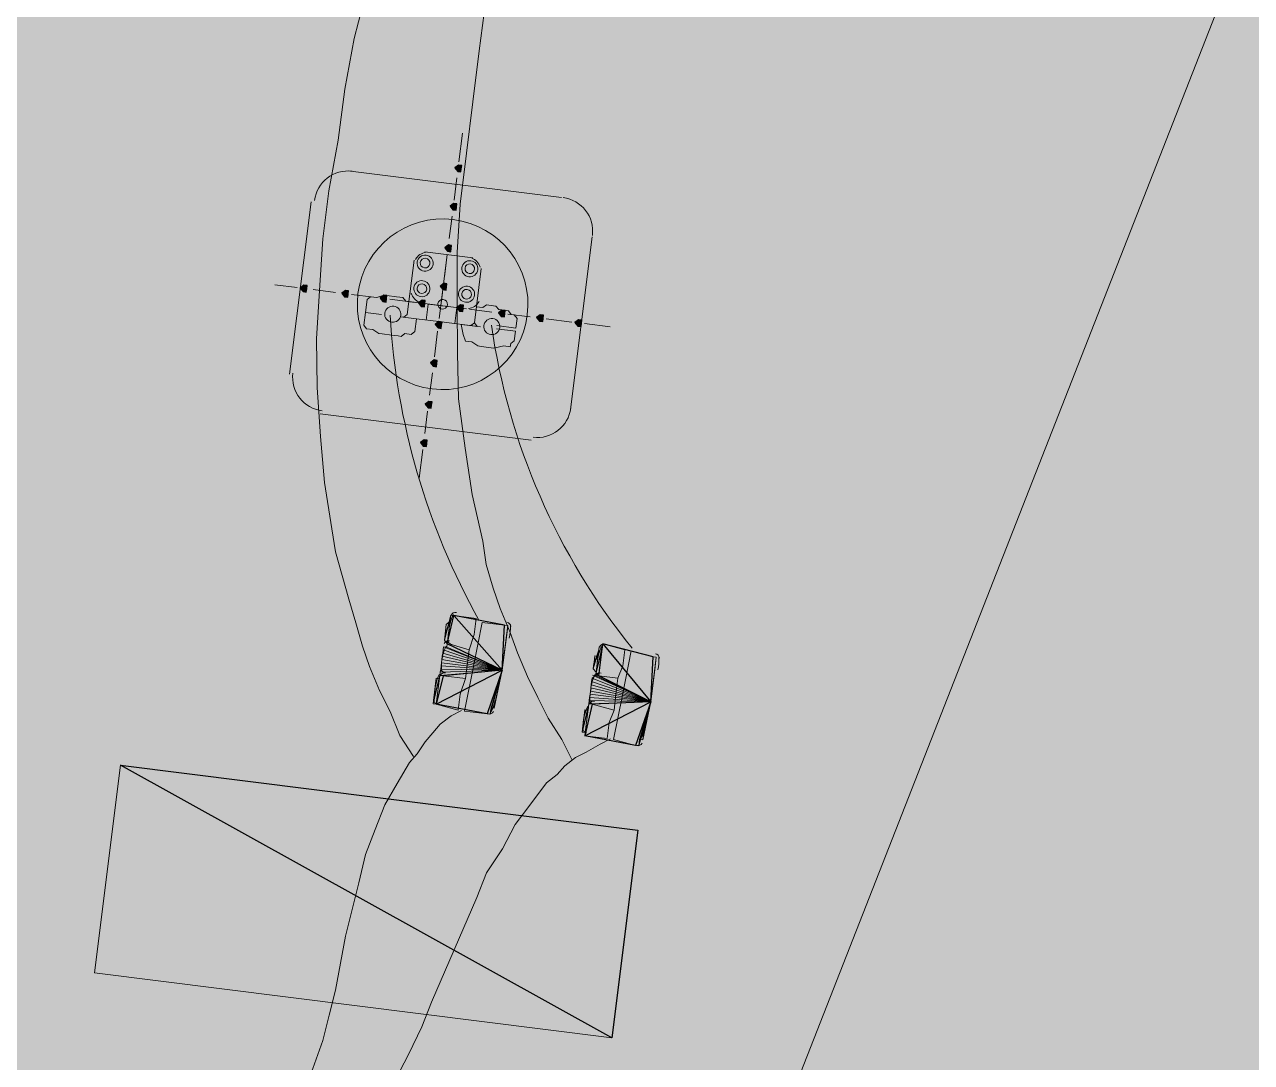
# Model space of a CAD drawing. Header units: metres. Extents: x -4 to 509425, y 7549 to 4732445.
# Drawn here: x 476022.49 to 476025.717, y 4719781.829 to 4719784.558 of the extents above; entities that cross this region are included whole.
import ezdxf

# ---------------------------------------------------------------- set-up
doc = ezdxf.new("R2010")
doc.units = ezdxf.units.M
doc.header["$LTSCALE"] = 0.01
doc.header["$MEASUREMENT"] = 0
doc.layers.get('0').update_dxf_attribs({"lineweight": 0})
for name, color, linetype in [('_SUBESTACIÓN', 1, 'Continuous'), ('NUDO GAROÑA', 211, 'Continuous'), ('SUBESTACION LA VID', 253, 'Continuous')]:
    doc.layers.add(name, color=color, linetype=linetype)
doc.layers.add('LINEA LA VID-EL CARRASCAL EXISTENTE', color=255, linetype='Continuous', lineweight=0)
doc.layers.add('VCRB LINEA ENTRONQUE', color=7, linetype='Continuous', lineweight=0)

# ---------------------------------------------------------------- blocks, each defined once
blk = doc.blocks.new('A$Cfff6051d')
at = {"layer": 'SUBESTACION LA VID', "transparency": 33554687}
h = blk.add_hatch(color=256, dxfattribs=at)
h.dxf.hatch_style = 2
h.paths.add_polyline_path([(476023.6384, 4719784.1787), (476023.6395, 4719784.1871), (476023.6311, 4719784.1882), (476023.6216, 4719784.1808), (476023.629, 4719784.1714), (476023.6374, 4719784.1703)])
h = blk.add_hatch(color=256, dxfattribs=at)
h.dxf.hatch_style = 2
h.paths.add_polyline_path([(476023.6258, 4719784.0779), (476023.6268, 4719784.0863), (476023.6184, 4719784.0874), (476023.609, 4719784.08), (476023.6163, 4719784.0706), (476023.6247, 4719784.0695)])
h = blk.add_hatch(color=256, dxfattribs=at)
h.dxf.hatch_style = 2
h.paths.add_polyline_path([(476023.6121, 4719783.9687), (476023.6131, 4719783.9771), (476023.6047, 4719783.9782), (476023.5953, 4719783.9708), (476023.6026, 4719783.9614), (476023.611, 4719783.9603)])
h = blk.add_hatch(color=256, dxfattribs=at)
h.dxf.hatch_style = 2
h.paths.add_polyline_path([(476023.2319, 4719783.8628), (476023.233, 4719783.8712), (476023.2246, 4719783.8723), (476023.2151, 4719783.8649), (476023.2225, 4719783.8555), (476023.2309, 4719783.8544)])
h = blk.add_hatch(color=256, dxfattribs=at)
h.dxf.hatch_style = 2
h.paths.add_polyline_path([(476023.5995, 4719783.8679), (476023.6005, 4719783.8763), (476023.5921, 4719783.8774), (476023.5826, 4719783.87), (476023.59, 4719783.8606), (476023.5984, 4719783.8595)])
h = blk.add_hatch(color=256, dxfattribs=at)
h.dxf.hatch_style = 2
h.paths.add_polyline_path([(476023.3411, 4719783.8491), (476023.3422, 4719783.8575), (476023.3338, 4719783.8586), (476023.3243, 4719783.8512), (476023.3317, 4719783.8418), (476023.3401, 4719783.8407)])
h = blk.add_hatch(color=256, dxfattribs=at)
h.dxf.hatch_style = 2
h.paths.add_polyline_path([(476023.4419, 4719783.8365), (476023.443, 4719783.8449), (476023.4346, 4719783.8459), (476023.4251, 4719783.8386), (476023.4325, 4719783.8291), (476023.4409, 4719783.8281)])
h = blk.add_hatch(color=256, dxfattribs=at)
h.dxf.hatch_style = 2
h.paths.add_polyline_path([(476023.5427, 4719783.8238), (476023.5438, 4719783.8322), (476023.5354, 4719783.8333), (476023.5259, 4719783.826), (476023.5333, 4719783.8165), (476023.5417, 4719783.8154)])
h = blk.add_hatch(color=256, dxfattribs=at)
h.dxf.hatch_style = 2
h.paths.add_polyline_path([(476023.6435, 4719783.8112), (476023.6446, 4719783.8196), (476023.6362, 4719783.8207), (476023.6267, 4719783.8133), (476023.6341, 4719783.8039), (476023.6425, 4719783.8028)])
h = blk.add_hatch(color=256, dxfattribs=at)
h.dxf.hatch_style = 2
h.paths.add_polyline_path([(476023.7527, 4719783.7975), (476023.7538, 4719783.8059), (476023.7454, 4719783.807), (476023.7359, 4719783.7996), (476023.7433, 4719783.7902), (476023.7517, 4719783.7891)])
h = blk.add_hatch(color=256, dxfattribs=at)
h.dxf.hatch_style = 2
h.paths.add_polyline_path([(476023.5868, 4719783.7671), (476023.5879, 4719783.7755), (476023.5795, 4719783.7766), (476023.57, 4719783.7692), (476023.5774, 4719783.7598), (476023.5858, 4719783.7587)])
h = blk.add_hatch(color=256, dxfattribs=at)
h.dxf.hatch_style = 2
h.paths.add_polyline_path([(476023.8535, 4719783.7849), (476023.8546, 4719783.7933), (476023.8462, 4719783.7943), (476023.8367, 4719783.787), (476023.8441, 4719783.7775), (476023.8525, 4719783.7765)])
h = blk.add_hatch(color=256, dxfattribs=at)
h.dxf.hatch_style = 2
h.paths.add_polyline_path([(476023.9543, 4719783.7722), (476023.9554, 4719783.7806), (476023.947, 4719783.7817), (476023.9375, 4719783.7744), (476023.9449, 4719783.7649), (476023.9533, 4719783.7638)])
h = blk.add_hatch(color=256, dxfattribs=at)
h.dxf.hatch_style = 2
h.paths.add_polyline_path([(476023.5742, 4719783.6663), (476023.5752, 4719783.6747), (476023.5668, 4719783.6758), (476023.5574, 4719783.6684), (476023.5647, 4719783.659), (476023.5731, 4719783.6579)])
h = blk.add_hatch(color=256, dxfattribs=at)
h.dxf.hatch_style = 2
h.paths.add_polyline_path([(476023.5605, 4719783.5571), (476023.5615, 4719783.5655), (476023.5531, 4719783.5666), (476023.5437, 4719783.5592), (476023.551, 4719783.5498), (476023.5594, 4719783.5487)])
h = blk.add_hatch(color=256, dxfattribs=at)
h.dxf.hatch_style = 2
h.paths.add_polyline_path([(476023.5478, 4719783.4563), (476023.5489, 4719783.4647), (476023.5405, 4719783.4658), (476023.531, 4719783.4584), (476023.5384, 4719783.449), (476023.5468, 4719783.4479)])
h = blk.add_hatch(color=256, dxfattribs=at)
h.dxf.hatch_style = 2
h.paths.add_polyline_path([(476024.0345, 4719781.8936), (476022.7421, 4719782.6102), (476024.103, 4719782.4396)])
at = {"layer": 'SUBESTACION LA VID', "lineweight": 15}
for p, q in [((476023.6416, 4719784.2722), (476023.6321, 4719784.1966)), ((476023.3475, 4719784.1725), (476023.902, 4719784.103)), ((476023.6269, 4719784.1546), (476023.6195, 4719784.0958)), ((476023.1867, 4719783.6381), (476023.2436, 4719784.0917)), ((476023.6142, 4719784.0538), (476023.6068, 4719783.995)), ((476023.9259, 4719783.5454), (476023.9828, 4719783.9991)), ((476023.5428, 4719783.9604), (476023.6688, 4719783.9446)), ((476023.5847, 4719783.8186), (476023.6016, 4719783.953)), ((476023.6016, 4719783.953), (476023.5942, 4719783.8942)), ((476023.1479, 4719783.8733), (476023.2067, 4719783.866)), ((476023.2487, 4719783.8607), (476023.3075, 4719783.8533)), ((476023.3495, 4719783.8481), (476023.4083, 4719783.8407)), ((476023.5889, 4719783.8522), (476023.5805, 4719783.785)), ((476023.4503, 4719783.8354), (476023.5175, 4719783.827)), ((476023.5007, 4719783.8291), (476023.6519, 4719783.8102)), ((476023.5459, 4719783.7808), (476023.5511, 4719783.8228)), ((476023.5511, 4719783.8228), (476023.6183, 4719783.8144)), ((476023.6215, 4719783.7713), (476023.6267, 4719783.8133)), ((476023.6603, 4719783.8091), (476023.7191, 4719783.8017)), ((476023.5795, 4719783.7766), (476023.5207, 4719783.784)), ((476023.5795, 4719783.7766), (476023.6887, 4719783.7629)), ((476023.7611, 4719783.7965), (476023.8199, 4719783.7891)), ((476023.8619, 4719783.7838), (476023.9291, 4719783.7754)), ((476023.5763, 4719783.7514), (476023.5679, 4719783.6842)), ((476023.9627, 4719783.7712), (476024.03, 4719783.7628)), ((476023.5626, 4719783.6422), (476023.5552, 4719783.5834)), ((476023.2675, 4719783.5341), (476023.8219, 4719783.4646)), ((476023.55, 4719783.5414), (476023.5426, 4719783.4826)), ((476023.5373, 4719783.4406), (476023.5279, 4719783.365)), ((476022.7421, 4719782.6102), (476024.0345, 4719781.8936))]:
    blk.add_line(p, q, dxfattribs=at)
at = {"layer": 'SUBESTACION LA VID', "lineweight": 0}
for p, q in [((476023.6107, 4719783.0048), (476023.6012, 4719782.9292)), ((476023.7461, 4719782.8598), (476023.5897, 4719782.905)), ((476023.7461, 4719782.8598), (476023.5907, 4719782.9134)), ((476023.7461, 4719782.8598), (476023.5907, 4719782.9134)), ((476023.7461, 4719782.8598), (476023.5918, 4719782.9218)), ((476023.7461, 4719782.8598), (476023.5918, 4719782.9218)), ((476023.7461, 4719782.8598), (476023.5918, 4719782.9218)), ((476023.7461, 4719782.8598), (476023.5918, 4719782.9218)), ((476023.7461, 4719782.8598), (476023.6002, 4719782.9208)), ((476024.0013, 4719782.9217), (476023.9929, 4719782.8544)), ((476023.7461, 4719782.8598), (476023.5854, 4719782.8714)), ((476023.7461, 4719782.8598), (476023.5854, 4719782.8714)), ((476023.5865, 4719782.8798), (476023.5875, 4719782.8882)), ((476023.7461, 4719782.8598), (476023.5865, 4719782.8798)), ((476023.5865, 4719782.8798), (476023.7461, 4719782.8598)), ((476023.5886, 4719782.8966), (476023.5875, 4719782.8882)), ((476023.5875, 4719782.8882), (476023.7461, 4719782.8598)), ((476023.5875, 4719782.8882), (476023.7461, 4719782.8598)), ((476023.7461, 4719782.8598), (476023.5886, 4719782.8966)), ((476023.5886, 4719782.8966), (476023.7461, 4719782.8598)), ((476024.1367, 4719782.7767), (476024.143, 4719782.8954)), ((476023.5644, 4719782.7717), (476023.5823, 4719782.8462)), ((476023.5644, 4719782.7717), (476023.5823, 4719782.8462)), ((476023.7461, 4719782.8598), (476023.5823, 4719782.8462)), ((476023.7461, 4719782.8598), (476023.5833, 4719782.8546)), ((476023.7461, 4719782.8598), (476023.5833, 4719782.8546)), ((476023.7461, 4719782.8598), (476023.5833, 4719782.8546)), ((476023.7461, 4719782.8598), (476023.5833, 4719782.8546)), ((476023.7461, 4719782.8598), (476023.5833, 4719782.8546)), ((476023.7461, 4719782.8598), (476023.5844, 4719782.863)), ((476023.7461, 4719782.8598), (476023.5844, 4719782.863)), ((476024.1367, 4719782.7767), (476023.9824, 4719782.8387)), ((476024.1367, 4719782.7767), (476023.9824, 4719782.8387)), ((476024.1367, 4719782.7767), (476023.9824, 4719782.8387)), ((476024.1367, 4719782.7767), (476023.9834, 4719782.8471)), ((476024.1367, 4719782.7767), (476023.9918, 4719782.846)), ((476024.1367, 4719782.7767), (476023.9918, 4719782.846)), ((476023.9781, 4719782.8051), (476023.9792, 4719782.8135)), ((476023.9781, 4719782.8051), (476024.1367, 4719782.7767)), ((476023.9781, 4719782.8051), (476024.1367, 4719782.7767)), ((476023.9792, 4719782.8135), (476024.1367, 4719782.7767)), ((476023.9792, 4719782.8135), (476024.1367, 4719782.7767)), ((476023.9792, 4719782.8135), (476023.9792, 4719782.8135)), ((476024.1367, 4719782.7767), (476023.9803, 4719782.8219)), ((476024.1367, 4719782.7767), (476023.9803, 4719782.8219)), ((476024.1367, 4719782.7767), (476023.9813, 4719782.8303)), ((476024.1367, 4719782.7767), (476023.9739, 4719782.7715)), ((476024.1367, 4719782.7767), (476023.9739, 4719782.7715)), ((476024.1367, 4719782.7767), (476023.975, 4719782.7799)), ((476024.1367, 4719782.7767), (476023.975, 4719782.7799)), ((476024.1367, 4719782.7767), (476023.975, 4719782.7799)), ((476024.1367, 4719782.7767), (476023.976, 4719782.7883)), ((476024.1367, 4719782.7767), (476023.976, 4719782.7883)), ((476024.1367, 4719782.7767), (476023.9771, 4719782.7967)), ((476024.1367, 4719782.7767), (476023.9771, 4719782.7967)), ((476024.1367, 4719782.7767), (476023.9823, 4719782.7704)), ((476023.9561, 4719782.697), (476023.9729, 4719782.7631)), ((476023.9582, 4719782.7138), (476023.9634, 4719782.7558)), ((476023.9603, 4719782.7306), (476023.9613, 4719782.739))]:
    blk.add_line(p, q, dxfattribs=at)
at = {"layer": 'SUBESTACION LA VID', "lineweight": 15}
for points in [[(476023.3908, 4719784.6535), (476023.3571, 4719784.5212), (476023.3319, 4719784.3878), (476023.315, 4719784.2534), (476023.2898, 4719784.1201), (476023.274, 4719783.9941), (476023.2655, 4719783.8586), (476023.2581, 4719783.7315), (476023.2591, 4719783.6034), (476023.2685, 4719783.4743), (476023.279, 4719783.3535), (476023.2978, 4719783.2317), (476023.3073, 4719783.1708), (476023.3251, 4719783.1088), (476023.3429, 4719783.0469), (476023.3608, 4719782.9849), (476023.3786, 4719782.9229), (476023.3975, 4719782.8694), (476023.4237, 4719782.8064), (476023.451, 4719782.7517), (476023.4772, 4719782.6887), (476023.5129, 4719782.6331)], [(476023.7026, 4719784.6229), (476023.6858, 4719784.4885), (476023.6689, 4719784.3541), (476023.6521, 4719784.2197), (476023.6352, 4719784.0853), (476023.6278, 4719783.9582), (476023.6278, 4719783.8217), (476023.6288, 4719783.6936), (476023.6308, 4719783.5739), (476023.6487, 4719783.4437), (476023.6675, 4719783.3219), (476023.6948, 4719783.199), (476023.7042, 4719783.1381), (476023.722, 4719783.0761), (476023.7409, 4719783.0226), (476023.7671, 4719782.9595), (476023.786, 4719782.906), (476023.8122, 4719782.843), (476023.8395, 4719782.7883), (476023.8668, 4719782.7337), (476023.9025, 4719782.6781), (476023.9298, 4719782.6235)], [(476023.4871, 4719783.7882), (476023.4965, 4719783.7955), (476023.5144, 4719783.9383)], [(476023.6635, 4719783.7661), (476023.6729, 4719783.7734), (476023.6908, 4719783.9162)], [(476023.6803, 4719783.7639), (476023.6729, 4719783.7734), (476023.6908, 4719783.9162)], [(476023.5007, 4719783.8291), (476023.4923, 4719783.8302), (476023.485, 4719783.8396), (476023.4766, 4719783.8407), (476023.4682, 4719783.8417), (476023.443, 4719783.8449), (476023.4346, 4719783.8459), (476023.4167, 4719783.8396), (476023.3999, 4719783.8418), (476023.3905, 4719783.8344), (476023.3863, 4719783.8008), (476023.4283, 4719783.7955), (476023.3863, 4719783.8008), (476023.382, 4719783.7672), (476023.3894, 4719783.7577), (476023.4062, 4719783.7556), (476023.4219, 4719783.7451), (476023.4303, 4719783.7441), (476023.4555, 4719783.7409), (476023.4639, 4719783.7399), (476023.4723, 4719783.7388), (476023.4807, 4719783.7378), (476023.4902, 4719783.7451), (476023.507, 4719783.743), (476023.5165, 4719783.7503), (476023.5207, 4719783.784), (476023.4787, 4719783.7892), (476023.5207, 4719783.784)], [(476023.7317, 4719783.766), (476023.7821, 4719783.7597), (476023.7853, 4719783.7849), (476023.7779, 4719783.7944), (476023.7695, 4719783.7954), (476023.7622, 4719783.8049), (476023.737, 4719783.808), (476023.7296, 4719783.8175), (476023.7044, 4719783.8206), (476023.695, 4719783.8133), (476023.6866, 4719783.8143), (476023.6782, 4719783.8154)], [(476023.7307, 4719783.7576), (476023.7811, 4719783.7513), (476023.7779, 4719783.7261), (476023.7685, 4719783.7188), (476023.7674, 4719783.7104), (476023.7506, 4719783.7125), (476023.7244, 4719783.7072), (476023.6908, 4719783.7114), (476023.6824, 4719783.7125), (476023.6666, 4719783.723), (476023.6582, 4719783.724), (476023.6498, 4719783.7251), (476023.6435, 4719783.7429), (476023.6383, 4719783.7692), (476023.6887, 4719783.7629)], [(476023.6191, 4719783.0037), (476023.7524, 4719782.9784), (476023.7608, 4719782.9774), (476023.7598, 4719782.969), (476023.7587, 4719782.9606), (476023.7577, 4719782.9522), (476023.7566, 4719782.9438), (476023.7556, 4719782.9354), (476023.7461, 4719782.8598), (476023.5875, 4719782.8882), (476023.5886, 4719782.8966), (476023.5897, 4719782.905), (476023.5907, 4719782.9134), (476023.5918, 4719782.9218), (476023.6002, 4719782.9208), (476023.6012, 4719782.9292), (476023.5939, 4719782.9386), (476023.5949, 4719782.947), (476023.596, 4719782.9554), (476023.597, 4719782.9638), (476023.5981, 4719782.9722), (476023.5991, 4719782.9806), (476023.6086, 4719782.988), (476023.6096, 4719782.9964), (476023.6107, 4719783.0048), (476023.6191, 4719783.0037)], [(476023.6191, 4719783.0037), (476023.6779, 4719782.9963), (476023.6726, 4719782.9543), (476023.659, 4719782.9134), (476023.6096, 4719782.9281)], [(476023.7524, 4719782.9784), (476023.6936, 4719782.9858), (476023.6705, 4719782.8693), (476023.6473, 4719782.7527), (476023.7062, 4719782.7453)], [(476023.7272, 4719782.7768), (476023.7461, 4719782.8598), (476023.7556, 4719782.9354)], [(476023.6096, 4719782.9281), (476023.659, 4719782.9134), (476023.6547, 4719782.8798), (476023.6495, 4719782.8378), (476023.5907, 4719782.8451)], [(476024.0107, 4719782.929), (476024.143, 4719782.8954), (476024.1514, 4719782.8943), (476024.1504, 4719782.8859), (476024.1493, 4719782.8775), (476024.1483, 4719782.8691), (476024.1472, 4719782.8607), (476024.1367, 4719782.7767), (476023.9792, 4719782.8135), (476023.9803, 4719782.8219), (476023.9813, 4719782.8303), (476023.9824, 4719782.8387), (476023.9918, 4719782.846), (476024.0002, 4719782.845), (476023.9918, 4719782.846), (476023.9929, 4719782.8544), (476023.9855, 4719782.8639), (476023.9866, 4719782.8723), (476023.9876, 4719782.8807), (476023.9887, 4719782.8891), (476023.9897, 4719782.8975), (476023.9981, 4719782.8965), (476023.9992, 4719782.9049), (476024.0002, 4719782.9133), (476024.0013, 4719782.9217), (476024.0097, 4719782.9206), (476024.0107, 4719782.929)], [(476024.0107, 4719782.929), (476024.0685, 4719782.9132), (476024.0632, 4719782.8712), (476024.0506, 4719782.8387), (476024.0002, 4719782.845)], [(476024.143, 4719782.8954), (476024.0853, 4719782.9111), (476024.0621, 4719782.7946), (476024.039, 4719782.678), (476024.0968, 4719782.6622)], [(476023.5728, 4719782.7706), (476023.7062, 4719782.7453), (476023.7146, 4719782.7443), (476023.7156, 4719782.7527), (476023.7167, 4719782.7611), (476023.7251, 4719782.76), (476023.7261, 4719782.7684), (476023.7272, 4719782.7768), (476023.7461, 4719782.8598), (476023.5875, 4719782.8882), (476023.5865, 4719782.8798), (476023.5854, 4719782.8714), (476023.5844, 4719782.863), (476023.5833, 4719782.8546), (476023.5823, 4719782.8462), (476023.5907, 4719782.8451), (476023.5823, 4719782.8462), (476023.5812, 4719782.8378), (476023.5728, 4719782.8389), (476023.5718, 4719782.8305), (476023.5707, 4719782.8221), (476023.5697, 4719782.8137), (476023.5686, 4719782.8053), (476023.5676, 4719782.7969), (476023.5665, 4719782.7885), (476023.5655, 4719782.7801), (476023.5644, 4719782.7717), (476023.5728, 4719782.7706)], [(476023.5907, 4719782.8451), (476023.6495, 4719782.8378), (476023.6358, 4719782.7968), (476023.6305, 4719782.7548), (476023.5728, 4719782.7706)], [(476024.0002, 4719782.845), (476024.0506, 4719782.8387), (476024.0453, 4719782.7967), (476024.0401, 4719782.7547), (476023.9823, 4719782.7704)], [(476024.1188, 4719782.7021), (476024.1367, 4719782.7767), (476024.1472, 4719782.8607)], [(476023.9634, 4719782.6875), (476024.0968, 4719782.6622), (476024.1052, 4719782.6612), (476024.1062, 4719782.6696), (476024.1073, 4719782.678), (476024.1157, 4719782.6769), (476024.1167, 4719782.6853), (476024.1178, 4719782.6937), (476024.1188, 4719782.7021), (476024.1367, 4719782.7767), (476023.9792, 4719782.8135), (476023.9781, 4719782.8051), (476023.9771, 4719782.7967), (476023.976, 4719782.7883), (476023.975, 4719782.7799), (476023.9739, 4719782.7715), (476023.9823, 4719782.7704), (476023.9739, 4719782.7715), (476023.9729, 4719782.7631), (476023.9718, 4719782.7547), (476023.9634, 4719782.7558), (476023.9624, 4719782.7474), (476023.9613, 4719782.739), (476023.9603, 4719782.7306), (476023.9592, 4719782.7222), (476023.9582, 4719782.7138), (476023.9571, 4719782.7054), (476023.9561, 4719782.697), (476023.9645, 4719782.6959), (476023.9634, 4719782.6875)], [(476023.2238, 4719781.7563), (476023.248, 4719781.813), (476023.2743, 4719781.8865), (476023.2911, 4719781.9527), (476023.3079, 4719782.0188), (476023.3342, 4719782.1606), (476023.3689, 4719782.3013), (476023.3868, 4719782.3758), (476023.412, 4719782.4409), (476023.4372, 4719782.506), (476023.4698, 4719782.5617), (476023.5024, 4719782.6173), (476023.5223, 4719782.6404), (476023.5434, 4719782.6719), (476023.5633, 4719782.695), (476023.5833, 4719782.7181), (476023.6116, 4719782.7401), (476023.6389, 4719782.7538)], [(476023.9823, 4719782.7704), (476024.0401, 4719782.7547), (476024.0275, 4719782.7221), (476024.0222, 4719782.6801), (476023.9634, 4719782.6875)], [(476023.4338, 4719781.73), (476023.4664, 4719781.7856), (476023.5, 4719781.8497), (476023.5347, 4719781.9221), (476023.5599, 4719781.9872), (476023.6198, 4719782.1248), (476023.6797, 4719782.2623), (476023.7049, 4719782.3274), (476023.747, 4719782.3904), (476023.7806, 4719782.4544), (476023.8216, 4719782.509), (476023.8626, 4719782.5636), (476023.8909, 4719782.5857), (476023.9109, 4719782.6088), (476023.9392, 4719782.6308), (476023.9665, 4719782.6444), (476024.0033, 4719782.6654), (476024.0306, 4719782.6791)], [(476024.103, 4719782.4396), (476022.7421, 4719782.6102), (476022.6737, 4719782.0642), (476024.0345, 4719781.8936), (476024.103, 4719782.4396)]]:
    blk.add_lwpolyline(points, dxfattribs=at)
at = {"layer": 'SUBESTACION LA VID'}
for points in [[(476023.6384, 4719784.1787), (476023.6395, 4719784.1871), (476023.6311, 4719784.1882), (476023.6216, 4719784.1808), (476023.629, 4719784.1714), (476023.6374, 4719784.1703)], [(476023.6258, 4719784.0779), (476023.6268, 4719784.0863), (476023.6184, 4719784.0874), (476023.609, 4719784.08), (476023.6163, 4719784.0706), (476023.6247, 4719784.0695)], [(476023.6121, 4719783.9687), (476023.6131, 4719783.9771), (476023.6047, 4719783.9782), (476023.5953, 4719783.9708), (476023.6026, 4719783.9614), (476023.611, 4719783.9603)], [(476023.2319, 4719783.8628), (476023.233, 4719783.8712), (476023.2246, 4719783.8723), (476023.2151, 4719783.8649), (476023.2225, 4719783.8555), (476023.2309, 4719783.8544)], [(476023.5995, 4719783.8679), (476023.6005, 4719783.8763), (476023.5921, 4719783.8774), (476023.5826, 4719783.87), (476023.59, 4719783.8606), (476023.5984, 4719783.8595)], [(476023.3411, 4719783.8491), (476023.3422, 4719783.8575), (476023.3338, 4719783.8586), (476023.3243, 4719783.8512), (476023.3317, 4719783.8418), (476023.3401, 4719783.8407)], [(476023.4419, 4719783.8365), (476023.443, 4719783.8449), (476023.4346, 4719783.8459), (476023.4251, 4719783.8386), (476023.4325, 4719783.8291), (476023.4409, 4719783.8281)], [(476023.5427, 4719783.8238), (476023.5438, 4719783.8322), (476023.5354, 4719783.8333), (476023.5259, 4719783.826), (476023.5333, 4719783.8165), (476023.5417, 4719783.8154)], [(476023.6435, 4719783.8112), (476023.6446, 4719783.8196), (476023.6362, 4719783.8207), (476023.6267, 4719783.8133), (476023.6341, 4719783.8039), (476023.6425, 4719783.8028)], [(476023.7527, 4719783.7975), (476023.7538, 4719783.8059), (476023.7454, 4719783.807), (476023.7359, 4719783.7996), (476023.7433, 4719783.7902), (476023.7517, 4719783.7891)], [(476023.5868, 4719783.7671), (476023.5879, 4719783.7755), (476023.5795, 4719783.7766), (476023.57, 4719783.7692), (476023.5774, 4719783.7598), (476023.5858, 4719783.7587)], [(476023.8535, 4719783.7849), (476023.8546, 4719783.7933), (476023.8462, 4719783.7943), (476023.8367, 4719783.787), (476023.8441, 4719783.7775), (476023.8525, 4719783.7765)], [(476023.9543, 4719783.7722), (476023.9554, 4719783.7806), (476023.947, 4719783.7817), (476023.9375, 4719783.7744), (476023.9449, 4719783.7649), (476023.9533, 4719783.7638)], [(476023.5742, 4719783.6663), (476023.5752, 4719783.6747), (476023.5668, 4719783.6758), (476023.5574, 4719783.6684), (476023.5647, 4719783.659), (476023.5731, 4719783.6579)], [(476023.5605, 4719783.5571), (476023.5615, 4719783.5655), (476023.5531, 4719783.5666), (476023.5437, 4719783.5592), (476023.551, 4719783.5498), (476023.5594, 4719783.5487)], [(476023.5478, 4719783.4563), (476023.5489, 4719783.4647), (476023.5405, 4719783.4658), (476023.531, 4719783.4584), (476023.5384, 4719783.449), (476023.5468, 4719783.4479)], [(476024.0345, 4719781.8936), (476022.7421, 4719782.6102), (476024.103, 4719782.4396)]]:
    blk.add_lwpolyline(points, close=True, dxfattribs=at)
at = {"layer": 'SUBESTACION LA VID', "lineweight": 0}
for points in [[(476023.6384, 4719784.1787), (476023.6395, 4719784.1871), (476023.6311, 4719784.1882), (476023.6216, 4719784.1808), (476023.629, 4719784.1714), (476023.6374, 4719784.1703)], [(476023.6258, 4719784.0779), (476023.6268, 4719784.0863), (476023.6184, 4719784.0874), (476023.609, 4719784.08), (476023.6163, 4719784.0706), (476023.6247, 4719784.0695)], [(476023.6121, 4719783.9687), (476023.6131, 4719783.9771), (476023.6047, 4719783.9782), (476023.5953, 4719783.9708), (476023.6026, 4719783.9614), (476023.611, 4719783.9603)], [(476023.2319, 4719783.8628), (476023.233, 4719783.8712), (476023.2246, 4719783.8723), (476023.2151, 4719783.8649), (476023.2225, 4719783.8555), (476023.2309, 4719783.8544)], [(476023.5995, 4719783.8679), (476023.6005, 4719783.8763), (476023.5921, 4719783.8774), (476023.5826, 4719783.87), (476023.59, 4719783.8606), (476023.5984, 4719783.8595)], [(476023.3411, 4719783.8491), (476023.3422, 4719783.8575), (476023.3338, 4719783.8586), (476023.3243, 4719783.8512), (476023.3317, 4719783.8418), (476023.3401, 4719783.8407)], [(476023.4419, 4719783.8365), (476023.443, 4719783.8449), (476023.4346, 4719783.8459), (476023.4251, 4719783.8386), (476023.4325, 4719783.8291), (476023.4409, 4719783.8281)], [(476023.5427, 4719783.8238), (476023.5438, 4719783.8322), (476023.5354, 4719783.8333), (476023.5259, 4719783.826), (476023.5333, 4719783.8165), (476023.5417, 4719783.8154)], [(476023.6435, 4719783.8112), (476023.6446, 4719783.8196), (476023.6362, 4719783.8207), (476023.6267, 4719783.8133), (476023.6341, 4719783.8039), (476023.6425, 4719783.8028)], [(476023.7527, 4719783.7975), (476023.7538, 4719783.8059), (476023.7454, 4719783.807), (476023.7359, 4719783.7996), (476023.7433, 4719783.7902), (476023.7517, 4719783.7891)], [(476023.5868, 4719783.7671), (476023.5879, 4719783.7755), (476023.5795, 4719783.7766), (476023.57, 4719783.7692), (476023.5774, 4719783.7598), (476023.5858, 4719783.7587)], [(476023.8535, 4719783.7849), (476023.8546, 4719783.7933), (476023.8462, 4719783.7943), (476023.8367, 4719783.787), (476023.8441, 4719783.7775), (476023.8525, 4719783.7765)], [(476023.9543, 4719783.7722), (476023.9554, 4719783.7806), (476023.947, 4719783.7817), (476023.9375, 4719783.7744), (476023.9449, 4719783.7649), (476023.9533, 4719783.7638)], [(476023.5742, 4719783.6663), (476023.5752, 4719783.6747), (476023.5668, 4719783.6758), (476023.5574, 4719783.6684), (476023.5647, 4719783.659), (476023.5731, 4719783.6579)], [(476023.5605, 4719783.5571), (476023.5615, 4719783.5655), (476023.5531, 4719783.5666), (476023.5437, 4719783.5592), (476023.551, 4719783.5498), (476023.5594, 4719783.5487)], [(476023.5478, 4719783.4563), (476023.5489, 4719783.4647), (476023.5405, 4719783.4658), (476023.531, 4719783.4584), (476023.5384, 4719783.449), (476023.5468, 4719783.4479)], [(476024.0345, 4719781.8936), (476022.7421, 4719782.6102), (476024.103, 4719782.4396)]]:
    blk.add_lwpolyline(points, close=True, dxfattribs=at)
for points in [[(476023.6012, 4719782.9292), (476023.6107, 4719783.0048), (476023.5939, 4719782.9386), (476023.6096, 4719782.9964)], [(476023.6107, 4719783.0048), (476023.6012, 4719782.9292), (476023.6107, 4719783.0048), (476023.6012, 4719782.9292), (476023.6107, 4719783.0048)], [(476023.6107, 4719783.0048), (476023.6012, 4719782.9292), (476023.6107, 4719783.0048)], [(476023.6191, 4719783.0037), (476023.6012, 4719782.9292), (476023.6191, 4719783.0037)], [(476023.7461, 4719782.8598), (476023.6012, 4719782.9292), (476023.6191, 4719783.0037), (476023.6012, 4719782.9292), (476023.6191, 4719783.0037), (476023.6012, 4719782.9292), (476023.7461, 4719782.8598)], [(476023.6191, 4719783.0037), (476023.6012, 4719782.9292), (476023.6191, 4719783.0037), (476023.6012, 4719782.9292), (476023.7461, 4719782.8598)], [(476023.6096, 4719782.9964), (476023.5939, 4719782.9386), (476023.6096, 4719782.9964)], [(476023.6096, 4719782.9964), (476023.5939, 4719782.9386), (476023.6096, 4719782.9964), (476023.5949, 4719782.947)], [(476023.6086, 4719782.988), (476023.5949, 4719782.947), (476023.6086, 4719782.988), (476023.5949, 4719782.947)], [(476023.5949, 4719782.947), (476023.6086, 4719782.988), (476023.596, 4719782.9554), (476023.6086, 4719782.988)], [(476023.5991, 4719782.9806), (476023.596, 4719782.9554), (476023.5991, 4719782.9806)], [(476023.596, 4719782.9554), (476023.5991, 4719782.9806), (476023.597, 4719782.9638)], [(476023.5981, 4719782.9722), (476023.597, 4719782.9638), (476023.5981, 4719782.9722)], [(476023.5981, 4719782.9722), (476023.597, 4719782.9638), (476023.5981, 4719782.9722)], [(476023.7461, 4719782.8598), (476023.7566, 4719782.9438), (476023.7461, 4719782.8598), (476023.7566, 4719782.9438), (476023.7461, 4719782.8598), (476023.7577, 4719782.9522), (476023.7461, 4719782.8598), (476023.7577, 4719782.9522), (476023.7461, 4719782.8598), (476023.7587, 4719782.9606), (476023.7461, 4719782.8598), (476023.7598, 4719782.969), (476023.7461, 4719782.8598), (476023.7598, 4719782.969), (476023.7461, 4719782.8598), (476023.7608, 4719782.9774), (476023.7461, 4719782.8598), (476023.7524, 4719782.9784), (476023.7461, 4719782.8598)], [(476024.0002, 4719782.9133), (476023.9855, 4719782.8639), (476024.0002, 4719782.9133), (476023.9855, 4719782.8639)], [(476023.9855, 4719782.8639), (476024.0002, 4719782.9133), (476023.9866, 4719782.8723), (476023.9992, 4719782.9049)], [(476023.9992, 4719782.9049), (476023.9866, 4719782.8723), (476023.9992, 4719782.9049), (476023.9866, 4719782.8723)], [(476023.9866, 4719782.8723), (476023.9992, 4719782.9049), (476023.9876, 4719782.8807)], [(476024.0002, 4719782.845), (476024.0107, 4719782.929), (476023.9918, 4719782.846), (476024.1367, 4719782.7767)], [(476024.0107, 4719782.929), (476023.9918, 4719782.846), (476024.0107, 4719782.929), (476023.9918, 4719782.846), (476024.0107, 4719782.929)], [(476024.1367, 4719782.7767), (476023.9918, 4719782.846), (476024.0107, 4719782.929), (476023.9918, 4719782.846), (476024.0097, 4719782.9206)], [(476024.1367, 4719782.7767), (476023.9918, 4719782.846), (476024.0097, 4719782.9206), (476023.9918, 4719782.846)], [(476024.0097, 4719782.9206), (476023.9929, 4719782.8544), (476024.0013, 4719782.9217)], [(476024.0013, 4719782.9217), (476023.9929, 4719782.8544), (476024.0013, 4719782.9217)], [(476024.0013, 4719782.9217), (476023.9929, 4719782.8544), (476024.0013, 4719782.9217), (476023.9929, 4719782.8544)], [(476024.0013, 4719782.9217), (476023.9929, 4719782.8544), (476024.0002, 4719782.9133)], [(476023.9897, 4719782.8975), (476023.9876, 4719782.8807), (476023.9897, 4719782.8975)], [(476023.9887, 4719782.8891), (476023.9897, 4719782.8975), (476023.9876, 4719782.8807)], [(476023.9981, 4719782.8965), (476023.9876, 4719782.8807), (476023.9981, 4719782.8965)], [(476024.1367, 4719782.7767), (476024.1514, 4719782.8943), (476024.1367, 4719782.7767), (476024.1514, 4719782.8943), (476024.1367, 4719782.7767), (476024.1514, 4719782.8943)], [(476024.1367, 4719782.7767), (476024.1504, 4719782.8859), (476024.1367, 4719782.7767), (476024.1504, 4719782.8859)], [(476024.1367, 4719782.7767), (476024.1472, 4719782.8607), (476024.1367, 4719782.7767), (476024.1483, 4719782.8691), (476024.1367, 4719782.7767), (476024.1483, 4719782.8691), (476024.1367, 4719782.7767), (476024.1493, 4719782.8775), (476024.1367, 4719782.7767), (476024.1493, 4719782.8775)], [(476023.5644, 4719782.7717), (476023.5823, 4719782.8462), (476023.5644, 4719782.7717), (476023.5823, 4719782.8462), (476023.5644, 4719782.7717)], [(476023.5655, 4719782.7801), (476023.5823, 4719782.8462), (476023.5655, 4719782.7801)], [(476023.5655, 4719782.7801), (476023.5823, 4719782.8462), (476023.5655, 4719782.7801), (476023.5823, 4719782.8462)], [(476023.5655, 4719782.7801), (476023.5728, 4719782.8389), (476023.5655, 4719782.7801), (476023.5718, 4719782.8305)], [(476023.5655, 4719782.7801), (476023.5812, 4719782.8378), (476023.5655, 4719782.7801)], [(476023.5907, 4719782.8451), (476023.5728, 4719782.7706), (476023.5823, 4719782.8462), (476023.5728, 4719782.7706), (476023.5823, 4719782.8462), (476023.7461, 4719782.8598)], [(476023.5728, 4719782.7706), (476023.5823, 4719782.8462), (476023.5728, 4719782.7706)], [(476023.5728, 4719782.7706), (476023.5907, 4719782.8451), (476023.5728, 4719782.7706)], [(476023.7461, 4719782.8598), (476023.7062, 4719782.7453), (476023.7461, 4719782.8598)], [(476023.7461, 4719782.8598), (476023.7167, 4719782.7611), (476023.7461, 4719782.8598), (476023.7156, 4719782.7527), (476023.7461, 4719782.8598), (476023.7146, 4719782.7443), (476023.7461, 4719782.8598), (476023.7146, 4719782.7443), (476023.7461, 4719782.8598), (476023.7146, 4719782.7443)], [(476023.7461, 4719782.8598), (476023.7272, 4719782.7768), (476023.7461, 4719782.8598), (476023.7261, 4719782.7684), (476023.7461, 4719782.8598), (476023.7261, 4719782.7684), (476023.7461, 4719782.8598), (476023.7251, 4719782.76)], [(476023.5665, 4719782.7885), (476023.5718, 4719782.8305), (476023.5665, 4719782.7885), (476023.5718, 4719782.8305)], [(476023.5665, 4719782.7885), (476023.5718, 4719782.8305), (476023.5665, 4719782.7885), (476023.5707, 4719782.8221)], [(476023.5676, 4719782.7969), (476023.5707, 4719782.8221), (476023.5676, 4719782.7969)], [(476023.5676, 4719782.7969), (476023.5707, 4719782.8221), (476023.5676, 4719782.7969)], [(476023.5707, 4719782.8221), (476023.5686, 4719782.8053), (476023.5697, 4719782.8137)], [(476023.5686, 4719782.8053), (476023.5697, 4719782.8137), (476023.5686, 4719782.8053)], [(476024.1367, 4719782.7767), (476023.9823, 4719782.7704), (476023.9634, 4719782.6875), (476023.9823, 4719782.7704), (476023.9634, 4719782.6875), (476023.9739, 4719782.7715)], [(476023.9645, 4719782.6959), (476023.9739, 4719782.7715), (476023.9645, 4719782.6959), (476023.9739, 4719782.7715), (476024.1367, 4719782.7767)], [(476024.1367, 4719782.7767), (476024.1062, 4719782.6696), (476024.1367, 4719782.7767), (476024.1062, 4719782.6696), (476024.1367, 4719782.7767), (476024.1052, 4719782.6612), (476024.1367, 4719782.7767), (476024.0968, 4719782.6622), (476024.1367, 4719782.7767)], [(476024.1367, 4719782.7767), (476024.1157, 4719782.6769), (476024.1367, 4719782.7767), (476024.1073, 4719782.678)], [(476024.1367, 4719782.7767), (476024.1178, 4719782.6937), (476024.1367, 4719782.7767), (476024.1178, 4719782.6937), (476024.1367, 4719782.7767), (476024.1167, 4719782.6853), (476024.1367, 4719782.7767), (476024.1167, 4719782.6853)], [(476023.9561, 4719782.697), (476023.9739, 4719782.7715), (476023.9561, 4719782.697), (476023.9729, 4719782.7631), (476023.9561, 4719782.697)], [(476023.9561, 4719782.697), (476023.9729, 4719782.7631), (476023.9561, 4719782.697)], [(476023.9561, 4719782.697), (476023.9729, 4719782.7631), (476023.9561, 4719782.697), (476023.9729, 4719782.7631)], [(476023.9561, 4719782.697), (476023.9729, 4719782.7631), (476023.9571, 4719782.7054)], [(476023.9718, 4719782.7547), (476023.9571, 4719782.7054), (476023.9634, 4719782.7558), (476023.9571, 4719782.7054)], [(476023.9571, 4719782.7054), (476023.9634, 4719782.7558), (476023.9571, 4719782.7054)], [(476023.9582, 4719782.7138), (476023.9624, 4719782.7474), (476023.9582, 4719782.7138), (476023.9624, 4719782.7474)], [(476023.9582, 4719782.7138), (476023.9624, 4719782.7474), (476023.9582, 4719782.7138)], [(476023.9624, 4719782.7474), (476023.9592, 4719782.7222), (476023.9613, 4719782.739)], [(476023.9634, 4719782.6875), (476023.9823, 4719782.7704), (476023.9634, 4719782.6875)], [(476023.9592, 4719782.7222), (476023.9613, 4719782.739), (476023.9592, 4719782.7222)]]:
    blk.add_lwpolyline(points, dxfattribs=at)
at = {"layer": 'SUBESTACION LA VID', "lineweight": 15}
for points in [[(476023.3517, 4719784.172), (476023.303, 4719784.1781), (476023.2586, 4719784.1436), (476023.2525, 4719784.0949)], [(476023.9833, 4719784.0032), (476023.9894, 4719784.052), (476023.9549, 4719784.0964), (476023.9062, 4719784.1025)], [(476023.5459, 4719783.9588), (476023.5342, 4719783.9573), (476023.5238, 4719783.9505), (476023.5178, 4719783.9403)], [(476023.6877, 4719783.92), (476023.6843, 4719783.9307), (476023.6762, 4719783.9394), (476023.6658, 4719783.9436)], [(476023.5067, 4719783.8516), (476023.51, 4719783.8402), (476023.5183, 4719783.831), (476023.5293, 4719783.8267)], [(476023.6572, 4719783.8107), (476023.6689, 4719783.8122), (476023.6793, 4719783.819), (476023.6853, 4719783.8292)], [(476023.4512, 4719783.7935), (476023.4677, 4719783.512), (476023.5476, 4719783.2377), (476023.6848, 4719782.9913)], [(476023.7177, 4719783.7674), (476023.7624, 4719783.456), (476023.8903, 4719783.1623), (476024.088, 4719782.9175)], [(476023.1956, 4719783.6413), (476023.1895, 4719783.5925), (476023.224, 4719783.5481), (476023.2728, 4719783.542)], [(476023.8272, 4719783.4725), (476023.8759, 4719783.4664), (476023.9203, 4719783.5009), (476023.9264, 4719783.5496)], [(476023.6173, 4719783.0062), (476023.6126, 4719782.9962), (476023.6092, 4719782.9857), (476023.6072, 4719782.9749)], [(476023.6256, 4719783.0113), (476023.62, 4719783.0126), (476023.6142, 4719783.01), (476023.6115, 4719783.0049)], [(476023.6068, 4719782.9699), (476023.6045, 4719782.9592), (476023.6035, 4719782.9482), (476023.604, 4719782.9372)], [(476023.7688, 4719782.9748), (476023.7683, 4719782.9806), (476023.7639, 4719782.9853), (476023.7583, 4719782.9862)], [(476023.7647, 4719782.9439), (476023.767, 4719782.9547), (476023.768, 4719782.9657), (476023.7675, 4719782.9767)], [(476023.6077, 4719782.9368), (476023.6021, 4719782.9381), (476023.5963, 4719782.9354), (476023.5937, 4719782.9304)], [(476023.6027, 4719782.9391), (476023.6032, 4719782.9333), (476023.6075, 4719782.9286), (476023.6132, 4719782.9277)], [(476023.5984, 4719782.9233), (476023.5937, 4719782.9133), (476023.5903, 4719782.9028), (476023.5883, 4719782.892)], [(476024.0079, 4719782.9231), (476024.0032, 4719782.9131), (476023.9998, 4719782.9026), (476023.9978, 4719782.8918)], [(476024.0162, 4719782.9282), (476024.0106, 4719782.9295), (476024.0048, 4719782.9269), (476024.0021, 4719782.9218)], [(476024.1594, 4719782.8917), (476024.1589, 4719782.8975), (476024.1546, 4719782.9022), (476024.1489, 4719782.9031)], [(476023.589, 4719782.8954), (476023.5866, 4719782.8846), (476023.5857, 4719782.8736), (476023.5861, 4719782.8626)], [(476023.9985, 4719782.8952), (476023.9962, 4719782.8845), (476023.9952, 4719782.8735), (476023.9956, 4719782.8625)], [(476024.1553, 4719782.8608), (476024.1576, 4719782.8716), (476024.1586, 4719782.8826), (476024.1581, 4719782.8936)], [(476023.5805, 4719782.8487), (476023.5758, 4719782.8388), (476023.5724, 4719782.8282), (476023.5704, 4719782.8174)], [(476023.5972, 4719782.8528), (476023.5916, 4719782.8541), (476023.5858, 4719782.8514), (476023.5831, 4719782.8464)], [(476023.5849, 4719782.8645), (476023.5854, 4719782.8588), (476023.5897, 4719782.8541), (476023.5953, 4719782.8531)], [(476023.99, 4719782.8486), (476023.9853, 4719782.8386), (476023.982, 4719782.8281), (476023.9799, 4719782.8173)], [(476024.0067, 4719782.8526), (476024.0011, 4719782.8539), (476023.9953, 4719782.8513), (476023.9927, 4719782.8462)], [(476023.9933, 4719782.856), (476023.9938, 4719782.8502), (476023.9981, 4719782.8455), (476024.0038, 4719782.8446)], [(476023.57, 4719782.8124), (476023.5677, 4719782.8017), (476023.5667, 4719782.7907), (476023.5672, 4719782.7797)], [(476023.9796, 4719782.8123), (476023.9772, 4719782.8015), (476023.9763, 4719782.7905), (476023.9767, 4719782.7795)], [(476023.5659, 4719782.7816), (476023.5664, 4719782.7758), (476023.5707, 4719782.7712), (476023.5764, 4719782.7702)], [(476023.7174, 4719782.7502), (476023.7221, 4719782.7601), (476023.7255, 4719782.7707), (476023.7275, 4719782.7815)], [(476023.9889, 4719782.7781), (476023.9832, 4719782.7794), (476023.9775, 4719782.7767), (476023.9748, 4719782.7717)], [(476023.9755, 4719782.7814), (476023.976, 4719782.7757), (476023.9803, 4719782.771), (476023.9859, 4719782.77)], [(476023.7091, 4719782.745), (476023.7147, 4719782.7437), (476023.7205, 4719782.7464), (476023.7232, 4719782.7515)], [(476023.9711, 4719782.7656), (476023.9664, 4719782.7556), (476023.963, 4719782.7451), (476023.961, 4719782.7343)], [(476023.9617, 4719782.7377), (476023.9594, 4719782.727), (476023.9584, 4719782.716), (476023.9588, 4719782.705)], [(476023.9576, 4719782.7069), (476023.9581, 4719782.7011), (476023.9624, 4719782.6965), (476023.968, 4719782.6955)], [(476024.1091, 4719782.6755), (476024.1137, 4719782.6854), (476024.1171, 4719782.696), (476024.1192, 4719782.7068)], [(476024.0997, 4719782.6619), (476024.1053, 4719782.6606), (476024.1111, 4719782.6633), (476024.1138, 4719782.6684)]]:
    blk.add_open_spline(points, degree=3, dxfattribs=at)
for points in [[(476023.5616, 4719783.5996), (476023.6845, 4719783.5842), (476023.7967, 4719783.6714), (476023.8121, 4719783.7943), (476023.8275, 4719783.9173), (476023.7403, 4719784.0295), (476023.6174, 4719784.0449), (476023.4944, 4719784.0603), (476023.3823, 4719783.9731), (476023.3668, 4719783.8502), (476023.3514, 4719783.7272), (476023.4386, 4719783.6151), (476023.5616, 4719783.5996)], [(476023.5643, 4719783.9278), (476023.5657, 4719783.9394), (476023.5575, 4719783.95), (476023.5459, 4719783.9514), (476023.5343, 4719783.9529), (476023.5237, 4719783.9447), (476023.5223, 4719783.9331), (476023.5208, 4719783.9215), (476023.5291, 4719783.9109), (476023.5407, 4719783.9094), (476023.5523, 4719783.908), (476023.5628, 4719783.9162), (476023.5643, 4719783.9278)], [(476023.5559, 4719783.9289), (476023.5568, 4719783.9358), (476023.5518, 4719783.9422), (476023.5449, 4719783.943), (476023.5379, 4719783.9439), (476023.5316, 4719783.939), (476023.5307, 4719783.932), (476023.5298, 4719783.925), (476023.5348, 4719783.9187), (476023.5417, 4719783.9178), (476023.5487, 4719783.917), (476023.555, 4719783.9219), (476023.5559, 4719783.9289)], [(476023.6819, 4719783.9131), (476023.6834, 4719783.9246), (476023.6751, 4719783.9352), (476023.6635, 4719783.9367), (476023.6519, 4719783.9381), (476023.6414, 4719783.9299), (476023.6399, 4719783.9183), (476023.6384, 4719783.9067), (476023.6467, 4719783.8961), (476023.6583, 4719783.8947), (476023.6699, 4719783.8932), (476023.6804, 4719783.9015), (476023.6819, 4719783.9131)], [(476023.6735, 4719783.9141), (476023.6744, 4719783.9211), (476023.6694, 4719783.9274), (476023.6625, 4719783.9283), (476023.6555, 4719783.9292), (476023.6492, 4719783.9242), (476023.6483, 4719783.9173), (476023.6474, 4719783.9103), (476023.6524, 4719783.904), (476023.6593, 4719783.9031), (476023.6663, 4719783.9022), (476023.6726, 4719783.9071), (476023.6735, 4719783.9141)], [(476023.5559, 4719783.8606), (476023.5573, 4719783.8722), (476023.5491, 4719783.8828), (476023.5375, 4719783.8842), (476023.5259, 4719783.8857), (476023.5153, 4719783.8775), (476023.5139, 4719783.8659), (476023.5124, 4719783.8543), (476023.5206, 4719783.8437), (476023.5322, 4719783.8422), (476023.5438, 4719783.8408), (476023.5544, 4719783.849), (476023.5559, 4719783.8606)], [(476023.5475, 4719783.8616), (476023.5483, 4719783.8686), (476023.5434, 4719783.875), (476023.5364, 4719783.8758), (476023.5295, 4719783.8767), (476023.5231, 4719783.8718), (476023.5223, 4719783.8648), (476023.5214, 4719783.8578), (476023.5263, 4719783.8515), (476023.5333, 4719783.8506), (476023.5402, 4719783.8498), (476023.5466, 4719783.8547), (476023.5475, 4719783.8616)], [(476023.6735, 4719783.8458), (476023.6749, 4719783.8574), (476023.6667, 4719783.868), (476023.6551, 4719783.8695), (476023.6435, 4719783.8709), (476023.6329, 4719783.8627), (476023.6315, 4719783.8511), (476023.63, 4719783.8395), (476023.6382, 4719783.8289), (476023.6498, 4719783.8275), (476023.6614, 4719783.826), (476023.672, 4719783.8343), (476023.6735, 4719783.8458)], [(476023.6651, 4719783.8469), (476023.6659, 4719783.8539), (476023.661, 4719783.8602), (476023.6541, 4719783.8611), (476023.6471, 4719783.862), (476023.6407, 4719783.857), (476023.6399, 4719783.8501), (476023.639, 4719783.8431), (476023.6439, 4719783.8368), (476023.6509, 4719783.8359), (476023.6578, 4719783.835), (476023.6642, 4719783.8399), (476023.6651, 4719783.8469)], [(476023.4792, 4719783.7934), (476023.4806, 4719783.805), (476023.4724, 4719783.8156), (476023.4608, 4719783.8171), (476023.4492, 4719783.8185), (476023.4386, 4719783.8103), (476023.4372, 4719783.7987), (476023.4357, 4719783.7871), (476023.444, 4719783.7765), (476023.4556, 4719783.775), (476023.4671, 4719783.7736), (476023.4777, 4719783.7818), (476023.4792, 4719783.7934)], [(476023.5879, 4719783.8097), (476023.5948, 4719783.8088), (476023.6012, 4719783.8137), (476023.6021, 4719783.8207), (476023.6029, 4719783.8276), (476023.598, 4719783.834), (476023.591, 4719783.8349), (476023.5841, 4719783.8357), (476023.5777, 4719783.8308), (476023.5769, 4719783.8238), (476023.576, 4719783.8169), (476023.5809, 4719783.8105), (476023.5879, 4719783.8097)], [(476023.7396, 4719783.7608), (476023.7411, 4719783.7724), (476023.7328, 4719783.783), (476023.7212, 4719783.7844), (476023.7096, 4719783.7859), (476023.6991, 4719783.7776), (476023.6976, 4719783.766), (476023.6961, 4719783.7544), (476023.7044, 4719783.7439), (476023.716, 4719783.7424), (476023.7276, 4719783.7409), (476023.7381, 4719783.7492), (476023.7396, 4719783.7608)]]:
    blk.add_open_spline(points, degree=3, knots=[0, 0, 0, 0, 1, 1, 1, 2, 2, 2, 3, 3, 3, 4, 4, 4, 4], dxfattribs=at)
at = {"layer": 'SUBESTACION LA VID'}
for points in [[(476023.7461, 4719782.8598), (476023.7461, 4719782.8598), (476023.6191, 4719783.0037), (476023.6191, 4719783.0037), (476023.6191, 4719783.0037), (476023.6012, 4719782.9292), (476023.6012, 4719782.9292), (476023.6012, 4719782.9292), (476023.7461, 4719782.8598), (476023.7461, 4719782.8598)], [(476023.7524, 4719782.9784), (476023.7524, 4719782.9784), (476023.7461, 4719782.8598), (476023.7461, 4719782.8598), (476023.7461, 4719782.8598), (476023.6191, 4719783.0037), (476023.6191, 4719783.0037), (476023.6191, 4719783.0037), (476023.7524, 4719782.9784), (476023.7524, 4719782.9784)], [(476024.1367, 4719782.7767), (476024.1367, 4719782.7767), (476024.0107, 4719782.929), (476024.0107, 4719782.929), (476024.0107, 4719782.929), (476024.0002, 4719782.845), (476024.0002, 4719782.845), (476024.0002, 4719782.845), (476024.1367, 4719782.7767), (476024.1367, 4719782.7767)], [(476024.143, 4719782.8954), (476024.143, 4719782.8954), (476024.1367, 4719782.7767), (476024.1367, 4719782.7767), (476024.1367, 4719782.7767), (476024.0107, 4719782.929), (476024.0107, 4719782.929), (476024.0107, 4719782.929), (476024.143, 4719782.8954), (476024.143, 4719782.8954)], [(476023.7062, 4719782.7453), (476023.7062, 4719782.7453), (476023.7461, 4719782.8598), (476023.7461, 4719782.8598), (476023.7461, 4719782.8598), (476023.5728, 4719782.7706), (476023.5728, 4719782.7706), (476023.5728, 4719782.7706), (476023.7062, 4719782.7453), (476023.7062, 4719782.7453)], [(476023.7461, 4719782.8598), (476023.7461, 4719782.8598), (476023.5728, 4719782.7706), (476023.5728, 4719782.7706), (476023.5728, 4719782.7706), (476023.5907, 4719782.8451), (476023.5907, 4719782.8451), (476023.5907, 4719782.8451), (476023.7461, 4719782.8598), (476023.7461, 4719782.8598)], [(476024.0968, 4719782.6622), (476024.0968, 4719782.6622), (476024.1367, 4719782.7767), (476024.1367, 4719782.7767), (476024.1367, 4719782.7767), (476023.9634, 4719782.6875), (476023.9634, 4719782.6875), (476023.9634, 4719782.6875), (476024.0968, 4719782.6622), (476024.0968, 4719782.6622)], [(476024.1367, 4719782.7767), (476024.1367, 4719782.7767), (476023.9634, 4719782.6875), (476023.9634, 4719782.6875), (476023.9634, 4719782.6875), (476023.9823, 4719782.7704), (476023.9823, 4719782.7704), (476023.9823, 4719782.7704), (476024.1367, 4719782.7767), (476024.1367, 4719782.7767)]]:
    blk.add_open_spline(points, degree=3, knots=[0, 0, 0, 0, 1, 1, 1, 2, 2, 2, 3, 3, 3, 3], dxfattribs=at)
at = {"layer": 'SUBESTACION LA VID', "lineweight": 0}
for points in [[(476023.7461, 4719782.8598), (476023.7461, 4719782.8598), (476023.6191, 4719783.0037), (476023.6191, 4719783.0037), (476023.6191, 4719783.0037), (476023.6012, 4719782.9292), (476023.6012, 4719782.9292), (476023.6012, 4719782.9292), (476023.7461, 4719782.8598), (476023.7461, 4719782.8598)], [(476023.7524, 4719782.9784), (476023.7524, 4719782.9784), (476023.7461, 4719782.8598), (476023.7461, 4719782.8598), (476023.7461, 4719782.8598), (476023.6191, 4719783.0037), (476023.6191, 4719783.0037), (476023.6191, 4719783.0037), (476023.7524, 4719782.9784), (476023.7524, 4719782.9784)], [(476024.1367, 4719782.7767), (476024.1367, 4719782.7767), (476024.0107, 4719782.929), (476024.0107, 4719782.929), (476024.0107, 4719782.929), (476024.0002, 4719782.845), (476024.0002, 4719782.845), (476024.0002, 4719782.845), (476024.1367, 4719782.7767), (476024.1367, 4719782.7767)], [(476024.143, 4719782.8954), (476024.143, 4719782.8954), (476024.1367, 4719782.7767), (476024.1367, 4719782.7767), (476024.1367, 4719782.7767), (476024.0107, 4719782.929), (476024.0107, 4719782.929), (476024.0107, 4719782.929), (476024.143, 4719782.8954), (476024.143, 4719782.8954)], [(476023.7062, 4719782.7453), (476023.7062, 4719782.7453), (476023.7461, 4719782.8598), (476023.7461, 4719782.8598), (476023.7461, 4719782.8598), (476023.5728, 4719782.7706), (476023.5728, 4719782.7706), (476023.5728, 4719782.7706), (476023.7062, 4719782.7453), (476023.7062, 4719782.7453)], [(476023.7461, 4719782.8598), (476023.7461, 4719782.8598), (476023.5728, 4719782.7706), (476023.5728, 4719782.7706), (476023.5728, 4719782.7706), (476023.5907, 4719782.8451), (476023.5907, 4719782.8451), (476023.5907, 4719782.8451), (476023.7461, 4719782.8598), (476023.7461, 4719782.8598)], [(476024.0968, 4719782.6622), (476024.0968, 4719782.6622), (476024.1367, 4719782.7767), (476024.1367, 4719782.7767), (476024.1367, 4719782.7767), (476023.9634, 4719782.6875), (476023.9634, 4719782.6875), (476023.9634, 4719782.6875), (476024.0968, 4719782.6622), (476024.0968, 4719782.6622)], [(476024.1367, 4719782.7767), (476024.1367, 4719782.7767), (476023.9634, 4719782.6875), (476023.9634, 4719782.6875), (476023.9634, 4719782.6875), (476023.9823, 4719782.7704), (476023.9823, 4719782.7704), (476023.9823, 4719782.7704), (476024.1367, 4719782.7767), (476024.1367, 4719782.7767)]]:
    blk.add_open_spline(points, degree=3, knots=[0, 0, 0, 0, 1, 1, 1, 2, 2, 2, 3, 3, 3, 3], dxfattribs=at)

msp = doc.modelspace()

# ---------------------------------------------------------------- hatches: boundary and pattern name
at = {"layer": '_SUBESTACIÓN', "transparency": 33554559}
h = msp.add_hatch(color=1, dxfattribs=at)
h.dxf.hatch_style = 1
h.paths.add_polyline_path([(475968.6399, 4719805.825), (476089.9386, 4719790.615), (476078.1686, 4719696.74), (475956.8686, 4719711.9502)])

# ---------------------------------------------------------------- linework, layer by layer
at = {"color": 252, "linetype": 'Continuous'}
msp.add_line((476054.7468, 4719858.8969), (476022.7863, 4719777.3498), dxfattribs=at)
at = {"layer": 'LINEA LA VID-EL CARRASCAL EXISTENTE', "const_width": 0.25}
msp.add_lwpolyline([(476020.09, 4719778), (476049.497, 4719860.846), (476187.49, 4720232.522), (476351.145, 4720779.606), (476312.498, 4721152.491), (477107.9603, 4723049.8448)], dxfattribs=at)
at = {"layer": 'NUDO GAROÑA', "color": 1, "const_width": 10}
msp.add_lwpolyline([(476020.09, 4719778), (476049.4926, 4719860.7903)], dxfattribs=at)
at = {"layer": 'VCRB LINEA ENTRONQUE', "color": 143, "true_color": 0x7aafdf, "const_width": 0.25}
msp.add_lwpolyline([(476020.09, 4719778), (476049.497, 4719860.846), (476187.49, 4720232.522), (476351.145, 4720779.606), (476312.498, 4721152.491), (477107.9603, 4723049.8448)], dxfattribs=at)
msp.add_lwpolyline([(476020.09, 4719778), (476049.497, 4719860.846), (476187.49, 4720232.522), (476351.145, 4720779.606), (476312.498, 4721152.491), (477107.9603, 4723049.8448)], dxfattribs=at)

# ---------------------------------------------------------------- block references
at = {"linetype": 'Continuous'}
msp.add_blockref('A$Cfff6051d', (0, 0), dxfattribs=at)

doc.saveas('drawing.dxf')
